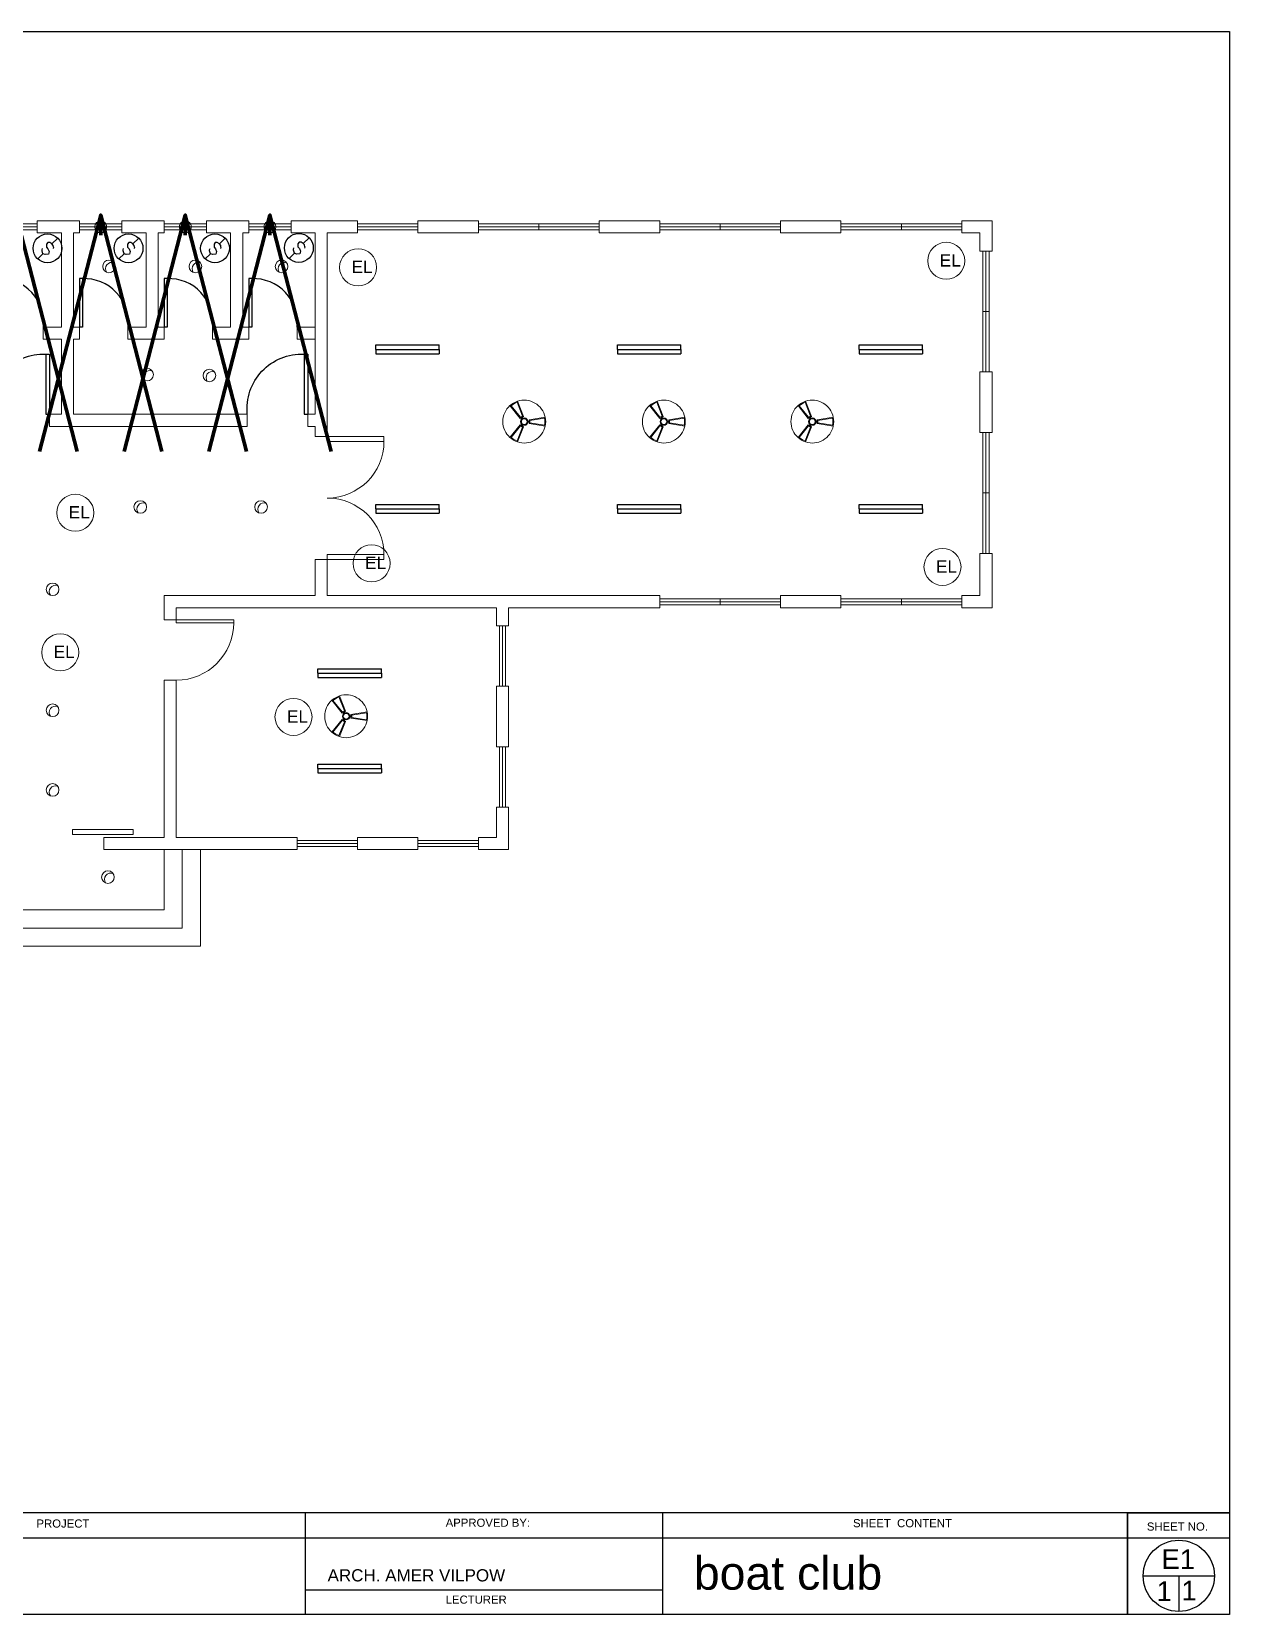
# Model space of a CAD drawing. Header units: inches. Extents: x 4 to 844, y 19 to 530.
# Drawn here: x 475.6 to 551.7, y 430 to 530.5 of the extents above; entities that cross this region are included whole.
import ezdxf

# ---------------------------------------------------------------- set-up
doc = ezdxf.new("R2010")
doc.units = ezdxf.units.IN
doc.header["$MEASUREMENT"] = 0
for name, color, linetype in [('DOOR', 2, 'Continuous'), ('EL_FITTINGS', 3, 'Continuous'), ('FUR', 6, 'Continuous'), ('Sanitry', 251, 'Continuous')]:
    doc.layers.add(name, color=color, linetype=linetype)
doc.styles.add('ARIAL', font='arial.ttf')
doc.styles.get("Standard").update_dxf_attribs({"font": 'arial.ttf'})
doc.dimstyles.get("Standard").update_dxf_attribs({"dimtxt": 0.18, "dimasz": 0.18, "dimexe": 0.18, "dimexo": 0.0625, "dimgap": 0.09, "dimtad": 0, "dimtih": 1, "dimtoh": 1, "dimdec": 4, "dimzin": 0, "dimdsep": 46, "dimtxsty": 'Standard', "dimcen": 0.09, "dimadec": 0, "dimazin": 0, "dimtfac": 1, "dimtdec": 4, "dimtofl": 0, "dimtmove": 0, "dimatfit": 3, "dimfxl": 1, "dimtolj": 1, "dimtzin": 0, "dimarcsym": 0})

# ---------------------------------------------------------------- blocks, each defined once
blk = doc.blocks.new('DESK4')
at = {"color": 0}
for p, q in [((0, 1), (-0.06, 1)), ((0, 0), (-0.06, 0))]:
    blk.add_line(p, q, dxfattribs=at)
blk.add_lwpolyline([(-0.06, 1), (-0.06, 0)], dxfattribs=at)
blk.add_lwpolyline([(0.944, 0, 0.455404), (0, 1), (0, 0)], format="xyb", dxfattribs=at)
blk = doc.blocks.new('Fluorescent Double Tube Light')
at = {"layer": 'EL_FITTINGS', "color": 1}
for p, q in [((-51.5, 7.2), (51.5, 7.2)), ((-51.5, 0), (-51.5, 7.2)), ((-51.5, 0), (51.5, 0)), ((51.5, 0), (51.5, 7.2)), ((-51.5, 0), (51.5, 0)), ((-51.5, 0), (-51.5, -7.2)), ((-51.5, -7.2), (51.5, -7.2)), ((51.5, 0), (51.5, -7.2))]:
    blk.add_line(p, q, dxfattribs=at)
blk = doc.blocks.new('Water Heater')
at = {"layer": 'EL_FITTINGS', "color": 1}
for p, q in [((30.5, 7.4), (39.9, 16.6)), ((16.1, -8.7), (7.5, -17.2))]:
    blk.add_line(p, q, dxfattribs=at)
for points in [[(33.1, 1.7), (32.8, 4.8), (30.5, 7.4), (27.1, 9.5), (23.9, 9.2), (21.9, 6.6), (21.9, 2), (24.2, -0.9), (25.9, -5), (24.8, -9.3), (19.8, -10.1), (16.1, -8.7), (14.7, -3.8), (14.7, -2.4), (15.5, -0.1)], [(33.1, 1.7), (32.6, -0.3)]]:
    blk.add_lwpolyline(points, dxfattribs=at)
blk.add_circle((23.4, 0), 23.4, dxfattribs=at)

msp = doc.modelspace()

# ---------------------------------------------------------------- linework, layer by layer
at = {"color": 240, "true_color": 0xed1f24}
for p, q in [((396.64954, 530.45001), (551.68661, 530.45001)), ((551.68661, 530.45001), (551.68661, 429.95506)), ((551.68661, 436.39705), (396.64954, 436.39705)), ((492.97396, 436.39705), (492.97396, 429.95506)), ((515.67824, 436.39705), (515.67824, 429.95506)), ((515.67824, 436.39705), (515.67824, 429.95506)), ((545.21286, 436.39705), (545.21286, 429.95506)), ((551.68661, 434.78655), (403.12329, 434.78655)), ((492.97396, 434.78655), (492.97396, 429.95506)), ((515.67824, 431.50094), (492.97396, 431.50094)), ((551.68661, 429.95506), (396.64954, 429.95506)), ((551.68661, 429.95506), (396.64954, 429.95506))]:
    msp.add_line(p, q, dxfattribs=at)
at = {"color": 40, "lineweight": 0, "true_color": 0xf8d731}
for p, q in [((473.27809, 518.24428), (475.96516, 518.24428)), ((473.27809, 518.05236), (475.96516, 518.05236)), ((473.27809, 517.86044), (475.96516, 517.86044)), ((475.96516, 517.66853), (475.96516, 518.4362)), ((478.65201, 518.24428), (481.33908, 518.24428)), ((478.65201, 518.05236), (481.33908, 518.05236)), ((478.65201, 517.86044), (481.33908, 517.86044)), ((481.33908, 517.66853), (481.33908, 518.4362)), ((484.02593, 518.24428), (486.71301, 518.24428)), ((484.02593, 518.05236), (486.71301, 518.05236)), ((484.02593, 517.86044), (486.71301, 517.86044)), ((486.71301, 517.66853), (486.71301, 518.4362)), ((489.39985, 518.24428), (492.08693, 518.24428)), ((489.39985, 518.05236), (492.08693, 518.05236)), ((489.39985, 517.86044), (492.08693, 517.86044)), ((492.08693, 518.4362), (496.30912, 518.4362)), ((492.08693, 518.4362), (496.30912, 518.4362)), ((492.08693, 517.66853), (492.08693, 518.4362)), ((496.30912, 517.66853), (496.30912, 518.4362)), ((496.30912, 518.24428), (500.14747, 518.24428)), ((496.30912, 518.05236), (500.14747, 518.05236)), ((496.30912, 517.86044), (500.14747, 517.86044)), ((500.14747, 518.4362), (503.98583, 518.4362)), ((500.14747, 517.66853), (500.14747, 518.4362)), ((503.98583, 517.66853), (503.98583, 518.4362)), ((503.98583, 518.24428), (511.66254, 518.24428)), ((503.98583, 518.05236), (511.66254, 518.05236)), ((503.98583, 517.86044), (511.66254, 517.86044)), ((507.82418, 517.86044), (507.82418, 518.24428)), ((511.66254, 518.4362), (515.50089, 518.4362)), ((511.66254, 517.66853), (511.66254, 518.4362)), ((515.50089, 517.66853), (515.50089, 518.4362)), ((515.50089, 518.24428), (523.17761, 518.24428)), ((515.50089, 518.05236), (523.17761, 518.05236)), ((515.50089, 517.86044), (523.17761, 517.86044)), ((519.33925, 517.86044), (519.33925, 518.24428)), ((523.17761, 518.4362), (527.01596, 518.4362)), ((523.17761, 517.66853), (523.17761, 518.4362)), ((527.01596, 517.66853), (527.01596, 518.4362)), ((527.01596, 518.24428), (534.69267, 518.24428)), ((527.01596, 518.05236), (534.69267, 518.05236)), ((527.01596, 517.86044), (534.69267, 517.86044)), ((530.85432, 517.86044), (530.85432, 518.24428)), ((534.69267, 518.4362), (536.61185, 518.4362)), ((534.69267, 517.66853), (534.69267, 518.4362)), ((536.61185, 518.4362), (536.61185, 516.51702)), ((535.84418, 516.51702), (536.61185, 516.51702)), ((536.0361, 516.51702), (536.0361, 508.84031)), ((536.22801, 516.51702), (536.22801, 508.84031)), ((536.41993, 516.51702), (536.41993, 508.84031)), ((536.0361, 512.67866), (536.41993, 512.67866)), ((476.34877, 511.69572), (476.34877, 510.92804)), ((478.26817, 511.69572), (478.65201, 511.69572)), ((478.65201, 511.69572), (478.65201, 510.92804)), ((481.72269, 511.69572), (481.72269, 510.92804)), ((483.6421, 511.69572), (484.02593, 511.69572)), ((484.02593, 511.69572), (484.02593, 510.92804)), ((487.09662, 511.69572), (487.09662, 510.92804)), ((489.01602, 511.69572), (489.39985, 511.69572)), ((489.39985, 511.69572), (489.39985, 510.92804)), ((492.47054, 511.69572), (492.47054, 510.92804)), ((535.84418, 508.84031), (536.61185, 508.84031)), ((536.61185, 508.84031), (536.61185, 505.00195)), ((476.73351, 506.15346), (476.73351, 505.38579)), ((489.30385, 506.15346), (489.30385, 505.38579)), ((493.1422, 506.15346), (493.1422, 505.38579)), ((494.38994, 504.74086), (493.62227, 504.74086)), ((535.84418, 505.00195), (536.61185, 505.00195)), ((536.0361, 505.00195), (536.0361, 497.32524)), ((536.22801, 505.00195), (536.22801, 497.32524)), ((536.41993, 505.00195), (536.41993, 497.32524)), ((536.0361, 501.1636), (536.41993, 501.1636)), ((493.62227, 496.94141), (494.38994, 496.94141)), ((535.84418, 497.32524), (536.61185, 497.32524)), ((536.61185, 497.32524), (536.61185, 493.87072)), ((515.50089, 494.6384), (515.50089, 493.87072)), ((523.17761, 494.44648), (515.50089, 494.44648)), ((519.33925, 494.44648), (519.33925, 494.06264)), ((523.17761, 494.6384), (523.17761, 493.87072)), ((527.01596, 494.6384), (527.01596, 493.87072)), ((534.69267, 494.44648), (527.01596, 494.44648)), ((530.85432, 494.44648), (530.85432, 494.06264)), ((534.69267, 494.6384), (534.69267, 493.87072)), ((505.90501, 493.87072), (515.50089, 493.87072)), ((515.50089, 493.87072), (505.90501, 493.87072)), ((505.90501, 493.87072), (505.90501, 492.71922)), ((523.17761, 494.25456), (515.50089, 494.25456)), ((523.17761, 494.06264), (515.50089, 494.06264)), ((523.17761, 493.87072), (527.01596, 493.87072)), ((527.01596, 493.87072), (523.17761, 493.87072)), ((534.69267, 494.25456), (527.01596, 494.25456)), ((534.69267, 494.06264), (527.01596, 494.06264)), ((534.69267, 493.87072), (535.84418, 493.87072)), ((536.61185, 493.87072), (534.69267, 493.87072)), ((484.79405, 493.10305), (484.02638, 493.10305)), ((505.13734, 492.71922), (505.90501, 492.71922)), ((505.32925, 492.71922), (505.32925, 488.88086)), ((505.52117, 492.71922), (505.52117, 488.88086)), ((505.71309, 492.71922), (505.71309, 488.88086)), ((484.79405, 489.2647), (484.02638, 489.2647)), ((505.13734, 488.88086), (505.90501, 488.88086)), ((505.90501, 488.88086), (505.90501, 485.04251)), ((505.13734, 485.04251), (505.90501, 485.04251)), ((505.32925, 485.04251), (505.32925, 481.20415)), ((505.52117, 485.04251), (505.52117, 481.20415)), ((505.71309, 485.04251), (505.71309, 481.20415)), ((505.13734, 481.20415), (505.90501, 481.20415)), ((505.90501, 481.20415), (505.90501, 478.5173)), ((478.21264, 479.78613), (482.05099, 479.78613)), ((478.21264, 479.47906), (478.21264, 479.78613)), ((482.05099, 479.47906), (478.21264, 479.47906)), ((482.05099, 479.78613), (482.05099, 479.47906)), ((480.18803, 479.28497), (480.18803, 478.5173)), ((492.47076, 478.5173), (480.18803, 478.5173)), ((492.47076, 479.28497), (492.47076, 478.5173)), ((496.30912, 479.09306), (492.47076, 479.09306)), ((496.30912, 478.90114), (492.47076, 478.90114)), ((496.30912, 478.70922), (492.47076, 478.70922)), ((496.30912, 479.28497), (496.30912, 478.5173)), ((500.14747, 478.5173), (496.30912, 478.5173)), ((500.14747, 479.28497), (500.14747, 478.5173)), ((503.98583, 479.09306), (500.14747, 479.09306)), ((503.98583, 478.90114), (500.14747, 478.90114)), ((503.98583, 478.70922), (500.14747, 478.70922)), ((503.98583, 479.28497), (503.98583, 478.5173)), ((505.90501, 478.5173), (503.98583, 478.5173))]:
    msp.add_line(p, q, dxfattribs=at)
at = {"lineweight": 0}
for p, q in [((475.96516, 518.4362), (478.65201, 518.4362)), ((475.96516, 517.66853), (477.5005, 517.66853)), ((477.5005, 517.66853), (477.5005, 511.69572)), ((478.26817, 517.66853), (478.26817, 511.69572)), ((478.26817, 517.66853), (478.65201, 517.66853)), ((478.65201, 517.66853), (478.65201, 518.4362)), ((481.33908, 518.4362), (484.02593, 518.4362)), ((481.33908, 517.66853), (482.87443, 517.66853)), ((482.87443, 517.66853), (482.87443, 511.69572)), ((483.6421, 517.66853), (483.6421, 511.69572)), ((483.6421, 517.66853), (484.02593, 517.66853)), ((484.02593, 517.66853), (484.02593, 518.4362)), ((486.71301, 518.4362), (489.39985, 518.4362)), ((486.71301, 517.66853), (488.24835, 517.66853)), ((488.24835, 517.66853), (488.24835, 511.69572)), ((489.01602, 517.66853), (489.01602, 511.69572)), ((489.01602, 517.66853), (489.39985, 517.66853)), ((489.39985, 517.66853), (489.39985, 518.4362)), ((492.08693, 517.66853), (493.62227, 517.66853)), ((492.08693, 517.66853), (493.62227, 517.66853)), ((493.62227, 517.66853), (493.62227, 506.15346)), ((494.38994, 517.66853), (496.30912, 517.66853)), ((494.38994, 517.66853), (494.38994, 504.61812)), ((500.14747, 517.66853), (503.98583, 517.66853)), ((511.66254, 517.66853), (515.50089, 517.66853)), ((523.17761, 517.66853), (527.01596, 517.66853)), ((534.69267, 517.66853), (535.84418, 517.66853)), ((535.84418, 517.66853), (535.84418, 516.51702)), ((476.34877, 511.69572), (477.5005, 511.69572)), ((478.26817, 511.69572), (478.83625, 511.69572)), ((481.72269, 511.69572), (482.87443, 511.69572)), ((483.6421, 511.69572), (484.21017, 511.69572)), ((487.09662, 511.69572), (488.24835, 511.69572)), ((489.01602, 511.69572), (489.5841, 511.69572)), ((492.47054, 511.69572), (493.62227, 511.69572)), ((476.34877, 510.92804), (477.5005, 510.92804)), ((477.5005, 510.92804), (477.5005, 506.15346)), ((478.26817, 510.92804), (478.26817, 506.15346)), ((478.26817, 510.92804), (478.65201, 510.92804)), ((481.72269, 510.92804), (484.02593, 510.92804)), ((487.09662, 510.92804), (489.39985, 510.92804)), ((492.47054, 510.92804), (493.62227, 510.92804)), ((535.84418, 508.84031), (535.84418, 505.00195)), ((476.50413, 506.15346), (477.5005, 506.15346)), ((478.26817, 506.15346), (489.30392, 506.15346)), ((492.91282, 506.15346), (493.62227, 506.15346)), ((476.73351, 505.38579), (489.30385, 505.38579)), ((493.1422, 505.38579), (493.62227, 505.38579)), ((493.62227, 505.38579), (493.62227, 504.74086)), ((493.62227, 496.94141), (493.62227, 494.6384)), ((494.38994, 496.94141), (494.38994, 494.6384)), ((535.84418, 497.32524), (535.84418, 494.6384)), ((484.02638, 494.6384), (493.62227, 494.6384)), ((484.02638, 494.6384), (484.02638, 493.10305)), ((494.38994, 494.6384), (515.50089, 494.6384)), ((494.38994, 494.6384), (505.13734, 494.6384)), ((523.17761, 494.6384), (527.01596, 494.6384)), ((534.69267, 494.6384), (535.84418, 494.6384)), ((484.79405, 493.87072), (505.13734, 493.87072)), ((484.79405, 493.87072), (484.79405, 493.10305)), ((505.13734, 493.87072), (505.13734, 492.71922)), ((484.02638, 489.2647), (484.02638, 479.28497)), ((484.79405, 489.2647), (484.79405, 479.28497)), ((505.13734, 488.88086), (505.13734, 485.04251)), ((505.13734, 481.20415), (505.13734, 479.28497)), ((484.02638, 479.28497), (480.18803, 479.28497)), ((484.02638, 478.5173), (484.02638, 474.67895)), ((489.78392, 479.28497), (484.79405, 479.28497)), ((485.17789, 478.5173), (485.17789, 473.52744)), ((486.3294, 478.5173), (486.3294, 472.37594)), ((492.47076, 479.28497), (489.78392, 479.28497)), ((500.14747, 479.28497), (496.30912, 479.28497)), ((505.13734, 479.28497), (503.98583, 479.28497)), ((484.02638, 474.67895), (468.67296, 474.67895)), ((485.17789, 473.52744), (467.52146, 473.52744)), ((486.3294, 472.37594), (466.36995, 472.37594))]:
    msp.add_line(p, q, dxfattribs=at)
at = {"color": 8}
for p, q in [((546.21342, 432.40007), (550.7365, 432.40007)), ((548.47496, 432.40007), (548.47496, 430.13853))]:
    msp.add_line(p, q, dxfattribs=at)
at = {"color": 240, "true_color": 0xed1f24}
msp.add_lwpolyline([(545.21286, 436.39705), (551.68661, 436.39705), (551.68661, 429.95506), (545.21286, 429.95506)], close=True, dxfattribs=at)
at = {"color": 8}
msp.add_circle((548.47496, 432.40007), 2.26154, dxfattribs=at)
at = {"layer": 'DOOR', "lineweight": 0}
for points in [[(494.38994, 504.74086), (497.98725, 504.74086), (497.98725, 504.43555), (494.38994, 504.43555)], [(494.38994, 496.93563), (497.98725, 496.93563), (497.98725, 497.24094), (494.38994, 497.24094)], [(484.79405, 493.10305), (488.44542, 493.10305), (488.44542, 492.92048), (484.79405, 492.92048)]]:
    msp.add_lwpolyline(points, close=True, dxfattribs=at)
for centre, radius, start, end in [((494.38994, 504.43555), 3.59731, 270, 0), ((494.38994, 497.24094), 3.59731, 0, 90), ((484.79405, 492.92048), 3.65137, 270, 0)]:
    msp.add_arc(centre, radius, start, end, dxfattribs=at)
at = {"layer": 'Sanitry', "color": 1, "lineweight": 0, "ltscale": 0.1}
for p, q in [((480.26696, 518.32377), (479.72413, 517.78095)), ((480.26696, 517.78095), (479.72413, 518.32377)), ((485.64088, 518.32377), (485.09806, 517.78095)), ((485.64088, 517.78095), (485.09806, 518.32377)), ((491.0148, 518.32377), (490.47198, 517.78095)), ((491.0148, 517.78095), (490.47198, 518.32377))]:
    msp.add_line(p, q, dxfattribs=at)
at = {"layer": 'Sanitry', "color": 1, "lineweight": 0}
for points in [[(505.98975, 506.70309, -0.103776276), (506.4739, 506.98262), (506.85059, 506.01594), (506.63857, 505.89353)], [(506.06267, 506.69637, -0.084558374), (506.44326, 506.91611), (506.78506, 506.03896), (506.6514, 505.96179)], [(514.85862, 506.70309, -0.103776276), (515.34278, 506.98262), (515.71947, 506.01594), (515.50745, 505.89353)], [(514.93155, 506.69637, -0.084558374), (515.31213, 506.91611), (515.65393, 506.03896), (515.52028, 505.96179)], [(524.28779, 506.70309, -0.103776276), (524.77195, 506.98262), (525.14863, 506.01594), (524.93661, 505.89353)], [(524.36071, 506.69637, -0.084558374), (524.7413, 506.91611), (525.0831, 506.03896), (524.94944, 505.96179)], [(508.23025, 505.40953), (507.20474, 505.56665), (507.20474, 505.81147), (508.23025, 505.96859, -0.103776276)], [(508.18797, 505.46933), (507.25744, 505.6119), (507.25744, 505.76623), (508.18797, 505.90879, -0.084558374)], [(517.09913, 505.40953), (516.07362, 505.56665), (516.07362, 505.81147), (517.09913, 505.96859, -0.103776276)], [(517.05685, 505.46933), (516.12632, 505.6119), (516.12632, 505.76623), (517.05685, 505.90879, -0.084558374)], [(526.52829, 505.40953), (525.50278, 505.56665), (525.50278, 505.81147), (526.52829, 505.96859, -0.103776276)], [(526.48601, 505.46933), (525.55548, 505.6119), (525.55548, 505.76623), (526.48601, 505.90879, -0.084558374)], [(506.4739, 504.39551, -0.103776276), (505.98975, 504.67503), (506.63857, 505.48459), (506.85059, 505.36218)], [(506.44326, 504.46202, -0.084558374), (506.06267, 504.68175), (506.6514, 505.41633), (506.78506, 505.33916)], [(515.34278, 504.39551, -0.103776276), (514.85862, 504.67503), (515.50745, 505.48459), (515.71947, 505.36218)], [(515.31213, 504.46202, -0.084558374), (514.93155, 504.68175), (515.52028, 505.41633), (515.65393, 505.33916)], [(524.77195, 504.39551, -0.103776276), (524.28779, 504.67503), (524.93661, 505.48459), (525.14863, 505.36218)], [(524.7413, 504.46202, -0.084558374), (524.36071, 504.68175), (524.94944, 505.41633), (525.0831, 505.33916)], [(494.67691, 487.99391, -0.103776276), (495.16107, 488.27344), (495.53776, 487.30676), (495.32574, 487.18435)], [(494.74984, 487.9872, -0.084558374), (495.13042, 488.20693), (495.47222, 487.32978), (495.33857, 487.25262)], [(495.16107, 485.68633, -0.103776276), (494.67691, 485.96586), (495.32574, 486.77542), (495.53776, 486.65301)], [(495.13042, 485.75284, -0.084558374), (494.74984, 485.97257), (495.33857, 486.70715), (495.47222, 486.62999)], [(496.91742, 486.70036), (495.8919, 486.85748), (495.8919, 487.1023), (496.91742, 487.25941, -0.103776276)], [(496.87514, 486.76015), (495.94461, 486.90272), (495.94461, 487.05705), (496.87514, 487.19962, -0.084558374)]]:
    msp.add_lwpolyline(points, format="xyb", close=True, dxfattribs=at)
for points in [[(506.7136, 505.93685), (506.75151, 505.87119)], [(506.7136, 505.44127), (506.75151, 505.50693)], [(506.77556, 505.97262), (506.81346, 505.90696)], [(507.20474, 505.72483), (507.12893, 505.72483)], [(507.20474, 505.65329), (507.12893, 505.65329)], [(515.58248, 505.93685), (515.62039, 505.87119)], [(515.58248, 505.44127), (515.62039, 505.50693)], [(515.64444, 505.97262), (515.68234, 505.90696)], [(516.07362, 505.72483), (515.9978, 505.72483)], [(516.07362, 505.65329), (515.9978, 505.65329)], [(525.01164, 505.93685), (525.04955, 505.87119)], [(525.01164, 505.44127), (525.04955, 505.50693)], [(525.0736, 505.97262), (525.11151, 505.90696)], [(525.50278, 505.72483), (525.42697, 505.72483)], [(525.50278, 505.65329), (525.42697, 505.65329)], [(506.77556, 505.4055), (506.81346, 505.47116)], [(515.64444, 505.4055), (515.68234, 505.47116)], [(525.0736, 505.4055), (525.11151, 505.47116)], [(495.40077, 487.22767), (495.43868, 487.16202)], [(495.40077, 486.7321), (495.43868, 486.79775)], [(495.46273, 487.26344), (495.50063, 487.19779)], [(495.46273, 486.69633), (495.50063, 486.76198)], [(495.8919, 487.01566), (495.81609, 487.01566)], [(495.8919, 486.94412), (495.81609, 486.94412)]]:
    msp.add_lwpolyline(points, dxfattribs=at)
at = {"layer": 'Sanitry', "color": 1, "lineweight": 0, "ltscale": 0.1}
for centre in [(479.99555, 518.05236), (485.36947, 518.05236), (490.74339, 518.05236)]:
    msp.add_circle(centre, 0.38384, dxfattribs=at)
at = {"layer": 'Sanitry', "color": 1, "lineweight": 0}
for centre, radius in [((496.34386, 515.4841), 1.17589), ((533.70464, 515.90047), 1.17589), ((480.5213, 515.54118), 0.3999), ((486.01279, 515.54118), 0.3999), ((491.48086, 515.54118), 0.3999), ((482.94615, 508.67739), 0.3999), ((486.90018, 508.61641), 0.3999), ((506.89797, 505.68906), 0.23371), ((506.89797, 505.68906), 0.18481), ((515.76684, 505.68906), 0.23371), ((515.76684, 505.68906), 0.18481), ((525.19601, 505.68906), 0.23371), ((525.19601, 505.68906), 0.18481), ((478.37956, 499.90146), 1.17589), ((482.50711, 500.26875), 0.3999), ((490.18382, 500.26875), 0.3999), ((497.20162, 496.69113), 1.17589), ((533.46606, 496.46381), 1.17589), ((476.93899, 495.0383), 0.3999), ((477.42232, 491.03673), 1.17589), ((476.93899, 487.36159), 0.3999), ((492.24087, 486.9398), 1.17589), ((495.58513, 486.97989), 0.23371), ((495.58513, 486.97989), 0.18481), ((476.93899, 482.30229), 0.3999), ((480.45326, 476.76604), 0.3999)]:
    msp.add_circle(centre, radius, dxfattribs=at)
at = {"layer": 'Sanitry', "lineweight": 0}
for centre in [(480.70718, 515.40008), (486.19867, 515.40008), (491.66674, 515.40008), (483.13203, 508.5363), (487.08607, 508.47531), (482.69299, 500.12766), (490.3697, 500.12766), (477.12488, 494.8972), (477.12488, 487.22049), (477.12488, 482.1612), (480.63914, 476.62494)]:
    msp.add_arc(centre, 0.3999, 69.7641556, 215.834916, dxfattribs=at)
at = {"layer": 'Sanitry', "color": 1, "lineweight": 0, "ltscale": 25}
for centre, start, end in [((506.89797, 505.68906), 131.849469, 228.150531), ((506.89797, 505.68906), 11.849469, 108.150531), ((515.76684, 505.68906), 131.849469, 228.150531), ((515.76684, 505.68906), 11.849469, 108.150531), ((525.19601, 505.68906), 131.849469, 228.150531), ((525.19601, 505.68906), 11.849469, 108.150531), ((506.89797, 505.68906), 251.849469, 348.150531), ((515.76684, 505.68906), 251.849469, 348.150531), ((525.19601, 505.68906), 251.849469, 348.150531), ((495.58513, 486.97989), 131.849469, 228.150531), ((495.58513, 486.97989), 11.849469, 108.150531), ((495.58513, 486.97989), 251.849469, 348.150531)]:
    msp.add_arc(centre, 1.36129, start, end, dxfattribs=at)

# ---------------------------------------------------------------- block references
at = {"lineweight": 0, "xscale": 0.03917954643806424, "yscale": 0.03917954643806424, "zscale": 0.03917954643806424}
for p in [(499.47923, 510.27391), (514.83265, 510.27391), (530.18607, 510.27391), (499.47923, 500.15094), (514.83265, 500.15094), (530.18607, 500.15094), (495.81397, 489.71418), (495.81397, 483.65962)]:
    msp.add_blockref('Fluorescent Double Tube Light', p, dxfattribs=at)
at = {"layer": 'FUR', "color": 40, "lineweight": 0, "true_color": 0xf8d731}
for p, xscale, yscale, zscale in [((473.46233, 511.69572), 3.070684122872112, 3.070684122872112, 3.070684122872112), ((478.83625, 511.69572), 3.070684122872112, 3.070684122872112, 3.070684122872112), ((484.21017, 511.69572), 3.070684122872112, 3.070684122872112, 3.070684122872112), ((489.5841, 511.69572), 3.070684122872112, 3.070684122872112, 3.070684122872112), ((476.50413, 506.15346), -3.823001230038753, 3.823001230038753, 3.823001230038753), ((492.91282, 506.15346), -3.823001230038753, 3.823001230038753, 3.823001230038753)]:
    msp.add_blockref('DESK4', p, dxfattribs=dict(at, xscale=xscale, yscale=yscale, zscale=zscale))
at = {"layer": 'Sanitry', "lineweight": 0, "xscale": 0.03917954643806424, "yscale": 0.03917954643806424, "zscale": 0.03917954643806424}
for name, p in [('Water Heater', (475.69813, 516.6921)), ('Water Heater', (480.8455, 516.6921)), ('Water Heater', (486.33699, 516.6921)), ('Water Heater', (491.66489, 516.71678)), ('Fluorescent Double Tube Light', (499.47923, 510.27391)), ('Fluorescent Double Tube Light', (514.83265, 510.27391)), ('Fluorescent Double Tube Light', (530.18607, 510.27391)), ('Fluorescent Double Tube Light', (499.47923, 500.15094)), ('Fluorescent Double Tube Light', (514.83265, 500.15094)), ('Fluorescent Double Tube Light', (530.18607, 500.15094)), ('Fluorescent Double Tube Light', (495.81397, 489.71418)), ('Fluorescent Double Tube Light', (495.81397, 483.65962))]:
    msp.add_blockref(name, p, dxfattribs=at)

# ---------------------------------------------------------------- texts
at = {"color": 18, "true_color": 0x000000}
for s, height, p in [('PROJECT', 0.515359, (475.91491, 435.46417)), ('APPROVED BY:', 0.5153587, (501.90698, 435.51578)), ('SHEET  CONTENT', 0.5153587, (527.78061, 435.48758)), ('SHEET NO.', 0.515359, (546.44725, 435.273)), ('LECTURER', 0.515359, (501.90698, 430.63191))]:
    msp.add_text(s, height=height, dxfattribs=at).set_placement(p)
at = {"color": 5}
msp.add_text('boat club', height=2.110335, dxfattribs=at).set_placement((517.67091, 431.5212))
at = {"color": 140}
msp.add_text('E1', height=1.252322, dxfattribs=at).set_placement((547.37163, 432.83334))
at = {"color": 3}
msp.add_text('ARCH. AMER VILPOW', height=0.773038, dxfattribs=at).set_placement((494.40627, 432.04701))
at = {"color": 1}
for p in [(547.06048, 430.80326), (548.64164, 430.83731)]:
    msp.add_text('1', height=1.25232, dxfattribs=at).set_placement(p)
at = {"layer": 'Sanitry', "color": 1, "lineweight": 0, "char_height": 0.7835909, "width": 3.5383937, "attachment_point": 4, "style": 'ARIAL'}
for insert in [(494.76481, 515.5129), (532.12559, 515.92926), (476.8005, 499.93025), (495.62257, 496.71992), (531.88701, 496.4926), (475.84326, 491.06552), (490.66181, 486.96859)]:
    msp.add_mtext('\\pi1.1625;EL', dxfattribs=dict(at, insert=insert))

# ---------------------------------------------------------------- leaders
at = {"layer": 'Sanitry', "color": 1, "lineweight": 0}
for points in [[(474.62162, 518.80134), (474.62162, 517.53011)], [(479.99555, 518.80134), (479.99555, 517.53011)], [(485.36947, 518.80134), (485.36947, 517.53011)], [(490.74339, 518.80134), (490.74339, 517.53011)]]:
    msp.add_leader(points, dimstyle='Standard', override={"dimasz": 15, "dimgap": 10, "dimtad": 0, "dimldrblk": 'Open30', "dimlwd": 65533}, dxfattribs=at)

doc.saveas('drawing.dxf')
